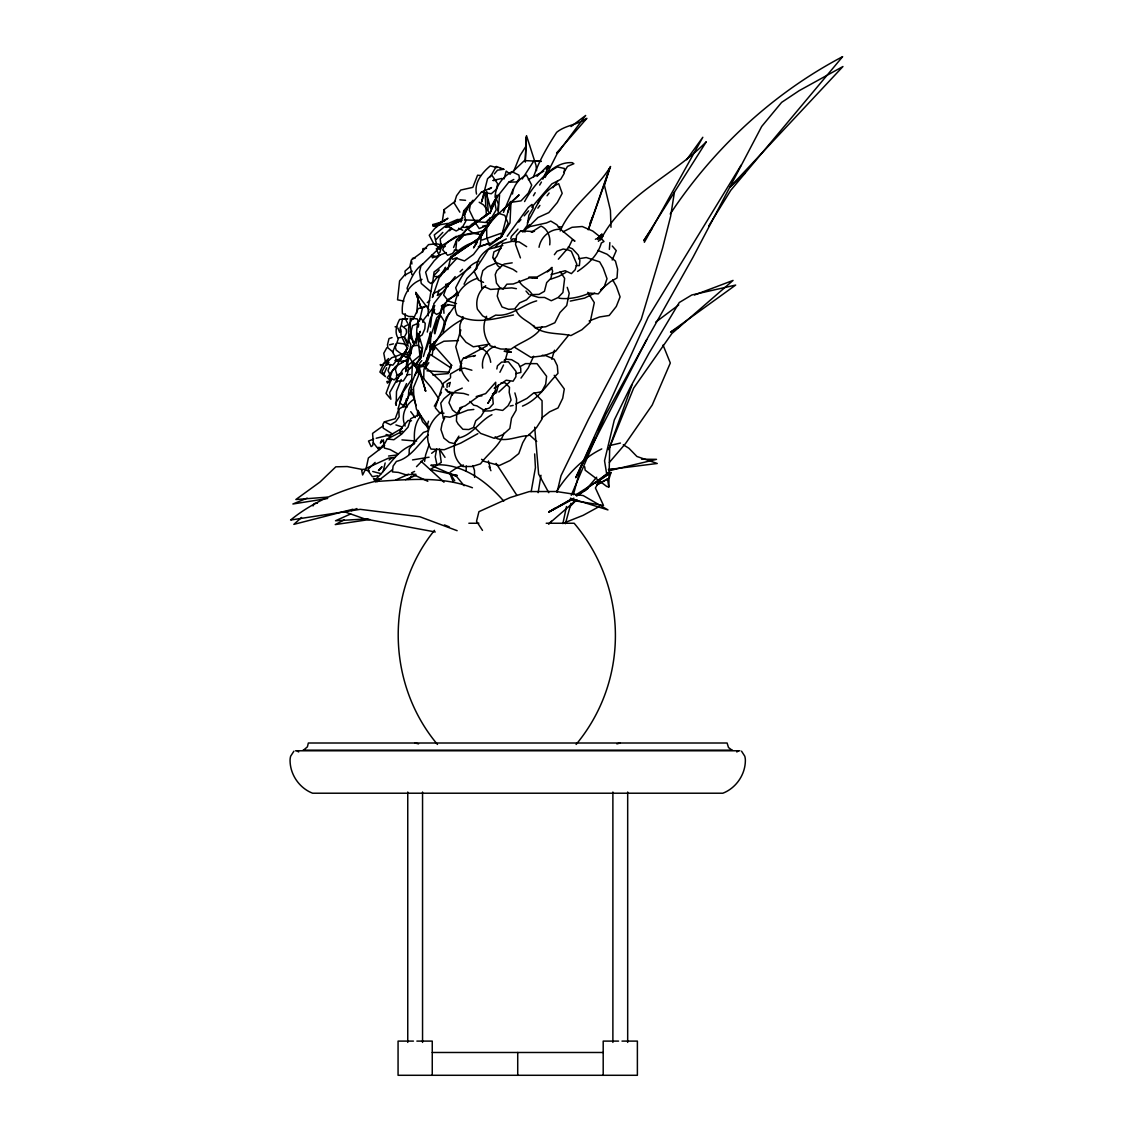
<?xml version="1.0" encoding="UTF-8"?>
<svg xmlns="http://www.w3.org/2000/svg" width="1133" height="1133" viewBox="0 0 1133 1133"><rect width="100%" height="100%" fill="white"/><g stroke="black" fill="none" stroke-linecap="round" stroke-linejoin="round"><path stroke-width="1.5" d="M413.97 343.781L420.385 331.374L412.143 347.661L409.509 356.994L411.916 361.611L415.839 365.166L421.037 357.362L421.037 350.805M410.231 331.941L410.273 325.624M499.554 194.805L498.208 212.522M405.232 313.714L405.175 318.302L407.611 323.217M409.14 454.177L409.24 449.065L413.63 442.762L423.473 432.424L428.217 430.795M423.742 378.224L423.912 369.726L428.614 353.793M410.288 324.364L410.259 318.415L413.403 319.081M447.053 387.415L447.138 383.917L449.461 382.713M584.727 466.768L585.166 470.181L606.778 486.51L608.818 487.006L609.724 446.784M525.33 162.019L526.264 136.881L526.293 142.177M417.397 416.066L417.61 410.868M510.997 201.547L509.992 222.889L501.353 236.953L489.371 245.649L486.793 237.194L486.638 228.257C494.795 214.845 508.264 205.866 519.126 194.848L502.925 209.761M466.074 471.002L466.329 466.017M525.16 161.594L526.519 135.648L536.036 165.39L536.546 170.587M460.055 370.718L460.31 365.902L461.768 363.211M546.248 169.383L549.958 166.693L547.692 165.701L547.508 169.086L542.778 179.226M416.052 343.908C417.624 335.609 414.791 325.157 420.683 318.161L425.215 323.33L424.818 328.797L422.212 334.929L416.222 338.285M609.37 249.416L609.866 242.604M434.421 333.201C434.421 326.941 436.474 320.412 440.949 315.895L444.249 321.375C443.187 338.866 423.756 351.06 425.781 369.174M497.854 210.639L498.336 204.096L496.608 199.635M416.009 363.551L421.037 357.362L421.731 348.412L417.454 345.324L413.035 345.919L411.35 347.873L405.656 371.652L406.832 361.639L409.197 355.068M406.336 398.802L406.237 407.214M422.651 252.192L422.935 248.651L426.546 248.325M495.461 390.701L487.997 403.164L495.461 390.701L495.702 382.246L485.646 393.618L476.2 396.592M489.088 224.419L489.64 217.947M477.673 220.51L471.767 224.277L456.741 239.672L455.905 249.189L452.464 253.537L447.662 255.293L442.734 249.996C444.108 243.213 451.118 239.757 456.344 236.259M427.254 332.068L430.398 318.458L434.633 309.493M429.775 343.03L430.37 331.912M434.109 341.599L432.169 355.436M495.064 197.284C495.248 186.633 502.726 176.691 511.904 171.664L518.914 175.105L519.41 178.632L516.775 181.931L508.759 182.201L495.248 199.323L490.617 207.424M411.081 330.454L411.421 336.898M426.249 349.531L436.814 317.807L440.949 313.218L442.026 308.658L441.445 305.542M505.899 349.134L511.309 352.25L504.128 351.244L507.711 351.499L504.695 362.064M412.454 361.654L411.279 390.049L416.052 405.557M491.92 242.448L501.353 236.953L508.122 223.328L504.808 215.369L498.478 213.301L495.56 214.93L481.737 232.945L480.123 245.748L473.509 254.415L464.459 260.916L455.763 258.012L452.676 259.301L451.685 258.565L452.124 256.823L458.582 251.852L478.225 238.992M407.951 343.667L412.568 325.667L417.142 323.684L418.134 321.036L417.298 318.954L412.78 318.331C409.084 322.933 407.243 329.731 409.254 335.368M429.265 342.959L429.704 339.801M512.498 193.998C513.107 185.911 519.197 178.462 526.448 175.048L531.703 185.104L528.304 193.106L521.024 200.867L509.793 202.51M442.267 221.884L432.735 224.575L433.344 226.274L442.267 221.884L444.079 209.619L455.395 201.178M551.785 359.274L554.476 350.196M447.847 269.569L451.061 256.157M674.418 192.171L670.651 216.261L662.593 248.028L641.264 319.209L588.565 419.168L561.019 475.662L557.054 492.359M418.304 327.14L418.799 324.052M424.592 461.443L425.64 454.871L429.265 444.263M443.739 327.479L446.345 317.608L449.702 312.68M514.892 392.924L516.606 399.113L516.082 410.302L511.507 418.162L509.836 428.515L503.179 434.491L494.2 438.287L480.604 433.387L474.854 427.707M538.147 492.671L540.979 475.265M418.771 359.869L421.037 357.362L422.637 347.803L418.927 335.198M456.698 414.678L456.429 421.065L458.114 424.054L462.873 429.28L468.779 429.534L473.495 427.509L475.747 420.782L481.086 416.278L485.66 408.772M436.644 449.022L435.256 456.755L437.083 465.309M430.37 327.055L433.018 305.91L434.803 305.669L424.054 319.152L422.751 322.282M431.489 348.256L432.367 343.639L429.52 346.868M432.622 374.867L448.158 373.578L451.642 365.293L433.5 344.914M496.835 368.99L497.458 365.803L501.622 362.107L508.448 361.781L516.039 371.454L515.869 376.807L513.079 381.198L506.224 380.221L494.172 388.251M417.95 297.852L416.76 312.977M562.889 523.602L566.486 506.536M476.398 268.578C476.851 252.319 493.974 245.351 506.324 238.936M389.299 438.471L389.993 435.355L402.413 428.005M442.776 304.678L434.845 333.838M419.437 321.177L422.482 308.02L426.773 305.825L418.176 308.643L413.757 318.132M443.173 332.38L445.552 321.687L448.371 314.988L453.908 307.213M510.572 201.518L501.353 236.953L495.22 240.069M531.193 491.524L535.427 467.731L534.663 453.922M383.096 471.597L385.163 462.958M510.756 238.978L511.38 236.372L517.979 229.078M496.396 392.811L498.322 385.036M401.365 324.619L402.498 319.081L407.738 318.741L399.652 319.393C396.592 325.029 394.213 332.592 398.193 338.328M460.961 222.082L463.822 210.738L473.042 200.187M539.025 247.277C540.71 237.208 550.057 228.71 560.481 229.263L574.941 241.145L572.392 239.686L568.667 247.334L558.357 259.174M397.966 408.971L402.796 394.1M588.197 229.801L609.54 168.307L604.441 185.373L610.432 210.356L610.984 227.28M588.735 228.71L610.56 166.494C596.27 190.103 571.174 205.243 560.169 230.99M565.395 523.715L571.004 503.293M573.34 494.767L580.804 467.532L646.731 339.645L692.985 257.304L761.702 126.443L781.628 102.381L799.077 90.739L842.938 66.535L730.077 187.058L745.061 173.236M486.581 316.277C481.752 326.233 483.933 337.067 490.249 345.763L500.744 349.021L510.955 349.247C521.336 341.302 534.974 338.625 542.056 326.715M423.388 356.513L430.228 333.527L431.05 335.835C429.719 345.112 431.248 354.728 425.116 363.084L420.47 366.511L414.593 375.589M449.093 386.65L450.297 382.402M437.494 295.472L438.91 290.147M444.178 272.217L445.595 267.303L440.61 275.347M528.417 227.705L529.323 224.603M428.486 421.235L426.999 426.235L428.444 430.002M597.19 484.853L609.285 478.055L610.984 472.489L608.506 472.744L576.584 496.098M507.981 212.027L511.04 202.255M496.027 198.148L497.019 195.117L497.316 196.717L489.824 213.571L494.54 201.122L497.316 196.717M483.749 195.287L481.567 201.971L487.558 178.731L491.651 174.935L497.699 183.801L496.268 189.395L491.297 193.757L481.454 192.086L470.322 205.016L469.317 210.143L475.251 222.535M498.775 288.632L497.26 296.053L498.662 299.99L502.046 306.972L508.59 309.323L514.623 308.941L519.58 302.865L526.519 299.834L531.929 294.339M459.927 370.647L461.032 367.46M504.072 178.929L506.21 171.111L510.247 174.199M513.745 171.21L519.99 155.632L526.307 145.69M496.523 239.077L501.353 236.953L503.703 230.296M612.174 259.995L616.267 250.648L612.302 246.031M609.257 448.059L632.101 384.654M407.299 406.889L403.022 406.733L398.788 409.055L395.261 418.672L384.399 421.844L382.869 424.365L383.209 428.132L392.684 434.137M445.793 303.432L443.725 308.955L443.966 313.274M533.516 176.904C538.996 161.042 547.508 146.341 556.657 132.334C565.494 125.041 577.476 124.942 586.88 118.328L556.572 153.125L560.693 149.046M463 316.659L459.956 324.689L459.644 334.391L465.918 342.194L473.339 346.797L489.725 344.092M411.562 389.313L410.514 394.341L411.194 394.921L412.766 393.576M386.65 367.772L384.413 373.097M453.568 247.518L456.741 239.672M608.747 449.688L633.644 388.137L671.827 333.555L733.065 280.418L694.557 294.977M589.967 223.159L592.686 216.516M503.477 212.381L513.221 189.013M533.629 356.215L528.29 367.913L521.01 378.096M401.195 379.498L396.493 391.423L396.168 405.387L395.516 403.192L411.732 379.399M426.249 364.132L430.313 354.417L451.118 368.055M571.273 495.277L605.546 414.919L646.731 339.645M406.889 348.794L399.567 361.144L407.172 360.889M460.848 329.93L455.763 346.797L461.584 367.191M381.736 439.887L380.348 443.074L382.529 440.992M390.517 364.458L387.982 370.576L390.347 375.306L389.681 379.852L387.217 377.7L392.599 370.463L396.649 365.874L407.611 359.189M391.182 379.541L386.027 393.42L390.871 399.241L389.695 392.556L402.739 369.542L419.692 355.762L421.037 357.362L418.813 359.572M464.176 215.468L470.053 202.92L464.275 214.732M444.66 418.02L442.139 423.388L440.949 429.563L443.895 438.117L449.334 442.436L454.361 443.584L458.738 437.989C472.688 434.945 479.797 420.655 491.949 414.706M406.549 383.591L402.413 392.344L400.204 401.124L400.303 403.32L403.136 405.387L406.067 402.187L408.234 397.556L408.9 389.922L419.663 363.226L421.802 360.549M411.846 389.412L403.405 406.733M594.528 437.834L575.762 477.729L648.147 317.24L741.138 165.121M598.281 429.86L601.283 423.473M464.063 284.185L466.938 278.435L476.894 268.408M499.908 372.29L503.548 365.01M524.579 201.561C532.071 187.611 543.203 174.383 557.379 166.948L564.475 168.477L564.262 173.292L560.651 179.368L551.856 183.886L531.774 207.212M545.129 177.456L557.039 153.932L585.662 115.467L571.046 126.556M490.292 176.847L496.268 166.452L503.859 169.256L497.472 170.191L494.342 173.93M401.209 358.085L407.753 347.902L400.275 359.487M473.552 356.513L475.435 355.479L463.524 358.085C457.166 365.732 463.043 375.023 468.595 381.099M537.807 203.728C542.14 195.003 549.76 187.667 558.696 183.688L562.195 193.346L557.28 202.566L548.769 212.636L537.963 217.55L523.701 231.5M556.742 491.127C567.619 474.047 583.368 457.774 601.75 448.909M439.916 395.275L441.473 392.344M313.02 505.955L314.294 503.59L317.438 503.165M395.913 343.922L392.613 352.25L395.969 357.872L395.403 361.937L392.854 365.166L387.316 364.316L386.679 365.053L388.973 362.475M503.831 433.259C499.596 446.26 488.111 453.257 480.519 463.85L472.192 466.484L462.944 466.541C455.254 460.72 452.591 451.246 455.154 442.082L458.893 436.12M527.426 222.762L540.243 199.04M481.737 232.945L473.552 247.915L477.418 242.023M422.014 366.78L424.28 362.659M644.351 242.306L702.814 137.277L686.626 159.725M526.703 435.808L522.71 442.805L518.801 453.582L510.133 460.494L499.327 465.521L484.244 461.386L481.567 459.29M434.321 406.18L438.216 399.439M386.849 347.675L383.775 353.269L385.22 360.776M533.416 195.74L535.201 192.695M539.648 185.076L541.432 182.031M421.773 366.596L424.167 362.56M563.894 172.372L567.52 166.381L573.85 163.733L572.193 162.67C560.495 161.948 550.765 168.973 543.486 177.47M708.692 226.062L730.827 190.245L842.64 56.65C775.553 91.929 718.053 144.373 675.098 206.702L670.212 214.038M522.242 179L533.685 161.155L541.291 161.339L524.395 160.603L511.45 172.896M479.344 239.063L488.974 224.32M425.654 367.46L428.855 362.673M402.541 431.163L387.217 439.009L383.903 445.042L384.441 448.087L390.134 449.574L398.165 454.036M437.565 248.948L441.063 243.822M651.787 228.937L643.714 240.72L706.312 141.752C672.464 176.281 623.518 194.989 600.617 239.913M439.462 249.104L441.473 246.215M466.244 229.659L458.412 240.918L463.369 235.947M434.491 530.343C384.54 591.752 386.764 684.176 437.465 744.438M576.13 744.438C629.622 679.942 627.979 587.007 574.148 523.248L546.219 523.248M491.552 220.114L475.166 242.958L495.56 214.93L478.112 238.808L452.124 256.823L478.14 239.12M421.646 366.511L424.535 362.475M552.918 187.724L557.663 181.11M395.7 366.441L392.131 371.369L390.333 376.538L390.304 377.841L394.086 379.909L396.21 378.096L397.046 375.08L395.375 369.599L400.671 357.518L403.405 353.893M507.187 236.245L528.247 207.452L531.986 204.464L533.289 207.863L528.899 215.242L527.213 225.453L522.469 231.897M537.863 208.175L539.903 205.413M547.069 195.768L549.123 193.021M554.377 254.698L556.997 251.243L563.172 249.033L568.185 249.94L571.329 251.285L576.768 264.046L575.196 269.711L571.4 273.619L565.169 270.716L550.992 274.668M597.757 239.559L602.005 234.007L597.502 238.312M433.486 343.469C441.884 333.81 451.883 324.817 463.369 319.024M454.106 392.429L451.387 395.714L448.951 402.725L452.478 409.919L456.132 412.908L458.851 413.177L459.842 407.795L465.181 405.869L478.834 396.068L481.893 395.884M416.519 466.654L423.742 459.304M585.152 490.66L596.68 477.22M609.356 462.434L625.487 443.626L652.24 404.991L670.311 363.013L663.046 345.027M421.065 415.754C414.296 423.091 413.743 433.797 414.692 443.272M518.744 222.068L520.925 219.59M524.197 215.851L528.559 210.88M457.93 411.987L461.768 407.597M533.006 231.5L520.642 230.863L516.577 235.466L515.557 244.487L520.429 257.899M450.424 366.681L451.642 365.293M381.821 466.739L378.479 470.535L381.92 467.065M442.833 232.392L436.332 239.247M449.574 283.448L433.812 303.715L433.882 312.354L436.587 314.393L439.816 312.864L444.533 303.672L457.605 292.399M598.394 241.329L602.983 236.259L595.377 239.247M494.909 247.603L498.138 244.105L502.698 241.4M510.969 240.89L512.909 238.822L515.869 238.978M509.793 381.835L498.846 392.018M549.009 523.743L551.374 521.222M446.926 268.634L435.879 278.789L432.282 283.675L428.232 307.284L428.246 315.824M548.33 271.283L552.026 267.374L547.381 271.92M433.84 275.602L439.236 269.923M568.766 335.028L555.552 351.343L544.109 355.691L530.881 357.348L515.133 347.619M569.531 507.074L576.824 499.639M537.028 176.422L547.692 165.701M439.349 254.698L437.041 257.007L431.588 255.251L432.409 257.842L446.388 252.602M440.142 254.897L434.18 260.788L425.626 272.147L428.161 281.451L430.767 283.491L432.792 281.692L434.081 271.934C447.733 262.474 457.718 246.583 474.359 242.193M513.929 241.357L516.209 239.12M455.183 276.579L446.345 287.541L443.64 295.033L447.365 299.65L454.517 296.081L457.845 293.008M460.097 271.75L462.561 269.342M381.793 446.487L383.846 444.504L383.407 439.816M388.591 358.538L384.059 362.843L379.895 372.035L385.489 376.652L381.991 371.426L387.67 361.724L391.664 357.773L406.945 352.391M449.518 230.792L451.954 228.526M457.18 257.984L439.462 276.863L432.409 297.455L433.457 293.334L439.122 290.784L470.563 267.232M486.213 214.604L467.816 229.263L473.509 233.384L482.29 234.984M409.013 352.405L411.109 353.439L406.421 357.688L396.182 350.125L395.375 347.279L398.618 337.846L404.552 336.643L406.535 332.975L406.251 329.391L401.28 325.327L400.119 328.018L400.53 332.082M413.63 399.439C404.977 405.387 400.657 416.038 405.147 426.107M376.949 481.78L392.386 469.728M485.703 285.714C478.494 291.195 475.294 300.387 477.404 309.196L482.601 315.838L488.422 319.067L495.73 315.087C511.125 316.914 522.78 304.465 536.688 300.868M301.52 517.498L293.844 524.367L352.986 509.227M437.508 249.77L420.952 265.802L419.451 272.147L421.278 283.491L430.795 291.606M472.985 225.127L488.932 213.344L470.407 226.883M548.599 524.013L576.286 500.021M375.136 462.406L368.565 468.85L368.183 470.917L372.346 476.667L377.601 475.733M407.427 370.533L411.973 366.766M391.522 379.668L387.486 383.152L386.792 381.524L390.573 381M408.135 479.471L412.044 476.242L408.376 479.259M427.283 302.624L429.761 300.599M440.51 223.824L434.789 228.427L429.265 235.267L433.712 243.722L435.794 245.422L436.375 243.68L434.279 234.913L449.121 223.13L457.435 219.476L460.89 219.689M375.476 481.766L379.187 478.777M442.55 411.463C430.384 419.493 422.949 435.596 430.993 449.093L444.263 449.716L460.72 443.102L477.843 433.67M451.373 227.747L440.199 238.907L441.148 247.561L439.972 252.234L438.358 253.778L436.318 248.764L458.95 235.565L470.634 234.205L485.873 230.098M655.625 322.211L678.724 304.933M541.574 418.091L549.562 411.831L558.017 407.965L562.719 398.278L564.291 388.959L554.221 375.292M736.776 751.958L738.22 751.066M502.797 264.995L496.821 270.73L495.234 274.583L496.466 283.108L499.823 287.612L503.222 289.057L506.848 284.185L513.291 283.972L529.833 277.727L532.694 278.321M608.506 472.744L600.731 478.692L595.42 487.969L603.492 505.445L571.032 500.163L548.797 512.074L554.717 508.292M431.631 453.299L436.899 449.305M577.561 271.453C587.744 264.442 597.927 255.307 601.34 243L603.988 241.513L599.315 236.245L592.743 231.033L582.235 226.515L572.009 227.308L563.002 231.84M489.272 189.253L491.524 187.568L481.454 192.086M389.115 459.984L391.763 458.015M571.032 500.163L573.808 498.138M409.934 367.97L413.573 365.322M449.999 378.408L443.329 383.237L435.313 407.809L439.363 412.554L443.98 413.177M401.592 362.829L403.801 361.243M444.816 220.468L447.932 218.258L433.344 226.274L444.816 220.468L435.313 225.495L447.747 223.413M429.889 349.601L432.537 347.746L433.783 349.97M450.962 392.854L443.966 398.674L440.751 403.15L443.272 418.516L444.717 416.576L449.843 417.199L467.816 410.118L473.821 409.452M462.944 217.848L445.651 227.053L461.981 220.184L446.175 227.421M578.156 495.22L588.154 488.309M595.278 483.366L610.984 472.489L575.437 495.107M450.169 472.22L457.42 467.348L463.397 465.012M406.294 356.598L411.109 353.439M438.74 249.019L442.408 246.767L445.241 246.456M487.133 345.721L464.672 357.801M410.458 266.241L404.977 271.169L405.43 275.716M384.639 445.496L368.381 457.987L366.285 467.83L362.617 474.968L361.597 469.968L364.146 469.133M422.751 264.017C414.72 269.456 410.528 279.483 407.073 288.249L408.149 291.238M501.296 248.198L493.917 251.88L492.728 257.588L497.67 265.688L500.262 267.77M543.783 171.168L528.332 179.651M428.387 434.831C418.459 443.796 410.67 458.171 396.423 461.386L393.109 466.06L392.4 471.909L398.363 472.404L405.699 474.727L415.953 474.26M293.9 751.193L290.671 756.164A11.472 8.115 -90 0 0 290.076 761.093C290.388 775.029 299.594 788.186 312.595 793.213L722.854 793.213C735.841 788.186 745.061 775.029 745.358 761.093A11.472 8.115 -90 0 0 744.763 756.178L741.548 751.193M522.469 406.096C538.203 399.708 546.673 384.696 557.946 373.38L557.309 365.761L554.15 359.246L545.61 355.55L542.339 355.238M679.616 326.786L670.552 332.125L735.657 285.063L691.781 294.991L679.248 302.539L649.096 353.057L630.146 387.628L614.298 420.017L604.54 460.777L606.679 473.891M600.575 289.836L610.687 281.565L617.018 277.982L617.627 269.328L615.446 261.086L607.09 254.245L597.842 250.407M569.885 499.894L548.797 512.074L569.97 500.163M437.38 295.359L441.261 293.164M402.314 374.032L399.482 375.646L396.536 380.221L396.805 382.09L397.995 380.985L403.334 380.943L406.874 375.49L408.631 369.273L406.832 361.639M565.905 272.373L558.98 276.282L550.652 279.228M520.132 366.582L525.5 363.608L537.028 363.651L546.602 376.298L545.681 384.214L541.645 391.777L533.331 393.264L526.944 398.391L515.869 404.07M387.755 361.37L380.702 365.619L380.192 364.585L383.251 364.953M599.187 506.55L583.113 515.359L565.126 522.511M508.759 182.201L513.801 179.481M395.077 326.8L396.663 326.601M597.091 484.542L609.285 478.055M433.911 346.486L443.881 341.231L458.454 340.566M441.318 308.53L448.795 304.621M344.29 519.863L335.255 524.579L369.882 519.466M365.421 468.708L388.562 458.129L395.134 457.406M493.577 394.1L495.418 393.151L492.444 393.972M489.088 243.184L478.692 247.178M404.623 326.431L409.948 323.726M414.14 444.207C396.479 450.07 388.817 467.207 375.986 479.018L373.508 478.452L374.216 480.038L381.396 479.018M594.74 293.093L584.586 298.106L570.239 301.095M421.972 279.369C407.795 284.043 400.983 299.381 402.427 313.544L408.687 316.475L413.248 316.603M382.912 426.008L372.559 433.401L373.281 441.997L372.63 445.581L371.142 446.6L368.508 441.034L373.663 439.08M408.489 474.288L396.026 479.854M411.548 472.843L414.593 471.413M415.91 475.35L405.529 479.67M303.814 749.904L307.397 746.845L308.346 743.007L727.103 743.007L728.491 747.511L731.635 749.904M350.663 513.957L335.524 520.755L368.027 518.857M412.214 271.141L404.382 275.305L399.581 280.927L397.541 299.806L403.929 301.18M454.999 391.338L462.278 388.109M446.147 284.468L449.036 283.193M494.965 346.344C486.284 349.276 481.058 359.246 482.729 368.112M609.441 445.609L620.459 443.06M307.156 498.138L292.881 504.001L327.635 498.463M477.715 278.236C462.391 282.839 449.999 298.914 457.081 314.96C474.954 325.001 494.696 318.727 513.49 314.988M504.143 360.294L506.678 359.274L511.606 359.685L518.404 363.707L520.698 368.098L520.84 372.445L515.997 373.578M396.437 375.32L402.385 372.969M351.386 510.7L356.966 508.561M589.132 320.951L599.513 316.985L609.2 315.47L616.31 306.462L620.091 296.874L616.38 286.479L612.67 279.851M482.134 240.012L501.197 233.242L501.353 236.953M478.877 261.142C467.065 264.966 461.018 277.458 455.678 287.782L457.364 292.81M395.006 360.577L400.643 358.594M396.153 360.747L400.785 359.133M496.282 262.969L487.289 266.892L482.814 270.674L480.93 278.081L481.752 288.023L484.853 286.904L490.561 289.439L511.79 287.881L516.407 288.688M534.507 231.231L531.335 232.279L541.05 226.09C548.16 229.234 550.723 237.618 549.732 244.855M376.198 438.244L386.778 435.61L389.809 436.205M392.046 337.606L389.016 338.569L387.486 344.701L387.826 347.732L393.066 352.151M446.459 226.487L450.566 225.198M419.932 414.111L410.698 418.714L408.022 427.212L401.79 433.996L393.859 439.731L387.217 439.009M478.381 246.583L490.575 243.241M472.971 232.803L464.119 234.871M402.597 355.38L407.483 354.105L410.033 349.403L410.84 344.63L408.149 339.914L408.857 335.382L409.225 337.025M616.862 743.871L620.289 743.007M389.497 344.814L393.448 343.851M608.959 470.705L656.517 459.347L641.547 459.219M412.554 459.899L429.067 457.208M493.195 180.374L501.777 178.476M482.601 226.175L488.521 224.943L486.992 222.04M527.936 227.025L546.418 222.96L550.765 221.077L556.855 224.745L560.184 228.923M510.091 406.025L513.15 405.402M578.623 258.735L586.257 257.531L599.683 261.879L603.238 268.238L607.019 278.718L604.158 286.961L598.281 293.9L589.67 293.065C580.195 297.143 569.375 299.594 559.079 298.22M503.987 264.088L512.201 262.842M502.783 245.549L488.535 249.218L474.146 271.382L478.395 280.035L483.55 282.386M388.591 456.018L396.437 455.069M558.3 227.167L561.557 226.798M493.138 180.572L496.424 180.218M407.044 374.825L410.217 374.499M327.083 497.16L295.855 499.526L319.959 482.049L335.807 466.824L347.222 466.555L362.518 469.515M463.524 358.085L466.782 357.915M615.007 469.26L608.393 469.586L657.253 463.482L636.93 456.486L628.942 448.271L623.277 444.802M454.22 250.237L457.647 250.152M501.069 382.869L505.063 382.784L509.51 387.316L509.184 392.344L511.054 400.105L508.023 405.826L502.684 410.415L495.73 409.268L490.971 410.882L482.7 411.052M412.355 258.352L415.004 258.324M528.913 277.089L537.014 277.019L551.828 268.677L552.621 271.226L550.879 278.35L546.687 282.599L544.421 291.337L539.011 294.382L532.156 294.608C529.026 288.476 521.492 287.145 519.098 280.602M379.626 449.603L377.671 448.541M434.194 276.551L440.553 276.523M380.759 447.478L377.034 447.478L373.352 442.635M468.85 523.248L478.862 523.248M303.049 750.159L732.385 750.159M295.543 750.782L739.891 750.782M413.446 1041.1L398.065 1041.1L398.065 1075.288L637.383 1075.288L637.383 1041.1L621.989 1041.1M416.859 1041.1L432.254 1041.1L432.254 1075.288M618.576 1041.1L603.195 1041.1L603.195 1075.288M432.254 1052.486L603.195 1052.486M576.244 265.604L579.374 265.618L579.884 260.703L578.354 255.152L572.42 248.764L568.214 247.065M477.871 220.411L464.346 219.901M466.3 226.515L469.643 226.572M401.946 439.887L416.632 441.077M533.841 277.925L537.141 278.024M461.528 227.237L469.303 227.62M534.025 277.755L537.226 277.939M426.985 370.817L449.376 372.205M474.982 232.817L478.225 233.044M453.384 475.18L457.307 475.506L430.512 469.416L441.275 462.406L439.377 448.98L445.028 457.35M459.856 199.819L465.564 200.314M411.491 420.768L408.149 420.456L402.286 426.943L399.963 431.22L400.558 434.066M477.021 221.643L485.476 222.479L492.189 216.729L496.183 209.86L494.54 201.122M487.983 220.312L491.212 220.652M398.051 343.129L403.419 343.809L406.62 345.508M395.7 360.974L398.377 361.3M447.308 304.522L455.452 305.91M435.284 531.972L364.713 518.914L343.781 511.535M365.917 470.167L369.316 470.818M372.715 471.47L381.099 473.707M435.893 243.708L441.516 244.855M507.711 351.499L511.309 352.25M520.642 230.863L525.202 231.868M386.098 434.534L390.687 435.582M415.16 743.007L418.573 743.871M496.976 167.613L490.277 165.885C482.091 172.641 473.849 182.866 476.526 194.083M500.333 168.491L503.746 169.398M471.894 370.222L464.388 368.083L458.299 369.429L450.438 374.003L450.566 377.487M479.811 348.397C486.539 349.261 489.881 356.272 490.716 362.319M468.552 394.964L463.709 393.448L447.889 392.103L445.326 389.086L447.238 390.134M446.799 300.557L456.528 303.63M395.927 424.932L402.314 427.014M472.433 487.756C441.459 475.747 406.917 479.67 374.386 481.553C344.248 489.045 314.875 500.163 290.6 520.033L360.252 509.34L419.847 516.747L457.137 530.683M530.428 294.991L538.784 297.469L544.591 297.455L551.275 300.741L558.087 297.554L562.917 292.498L564.645 278.364L560.226 271.665M444.405 524.919L449.234 526.859M412.327 474.076L427.821 481.284M384.399 421.844L390.517 424.762L395.757 421.603L399.142 416.817L398.788 409.055M458.582 228.257L462.746 230.254M297.228 751.066L298.673 751.958M575.153 500.843L570.395 498.293L607.968 509.921L583.24 495.588L556.204 491.51L529.253 491.58L510.204 497.543L478.933 511.677L476.526 521.279L482.488 530.386M478.735 346.925L483.04 349.261M447.96 226.501L456.217 230.99L462.292 227.407L465.72 221.388L463.822 210.738M432.735 224.575L436.502 226.855M479.188 202.269L483.593 204.946L488.79 212.069M526.661 246.682L519.211 241.938L512.258 241.329L502.471 243.538L496.835 256.171L494.37 259.485L493.818 258.31L496.141 262.53L513.022 269.342L516.804 271.934M421.037 357.362L420.031 356.626L417.326 333.286M480.817 175.53L477.574 175.218L472.843 187.356L460.734 190.061L456.585 195.726L454.234 203.161L459.856 212.154M439.448 247.886L434.293 244.02L428.543 244.601L421.122 252.871L411.307 260.08L410.146 265.264L411.888 274.682M445.666 284.312L448.229 286.578M455.891 293.348L458.44 295.6M495.149 436.8L497.33 438.754C508.009 441.53 517.724 436.134 528.19 435.61L536.518 427.608L542.098 418.927L542.07 400.742L534.294 392.783M410.188 337.875L412.1 339.603L413.446 343.186M528.984 434.421L536.716 441.445M421.108 461.301L443.98 482.205M448.795 391.367L452.464 394.794M503.76 501.14C485.745 480.335 459.658 461.343 430.795 465.266L456.684 476.625L464.119 485.731M427.283 426.815L422.581 421.83L418.02 410.443M526.009 291.039L529.054 294.523M428.656 426.957L416.462 409.282L413.715 394.369L413.531 387.486L418.502 375.519L419.04 366.639L425.526 391.083L424.762 388.024M469.898 401.422L473.622 405.175L476.851 405.841L483.678 410.033L489.513 407.993L493.237 403.844L492.558 395.502M420.909 375.306L431.121 387.444L438.783 398.717M516.86 495.319L496.098 463.369M533.629 325.497L535.527 328.003C546.446 334.66 559.036 332.918 570.947 335.552L581.895 329.745L590.137 322.31L594.301 302.638L587.786 292.328M410.727 411.661L415.202 417.61M476.03 223.739L479.188 228.554L488.521 224.943L486.624 221.771M404.708 337.676L407.668 342.293M450.212 473.665L454.73 480.803M515.798 309.493C518.857 318.77 529.083 320.866 534.974 327.749L545.794 326.757L554.858 322.735L559.985 312.524L566.698 305.542L569.219 293.32L567.236 287.343M548.769 492.685L538.614 474.061L534.691 427.155M443.81 387.189L440.85 381.453L427.906 369.344L421.844 365.308L417.369 364.684L414.706 366.016L414.182 363.481M401.748 336.841L406.818 347.449M429.039 309.776L415.74 292.286L421.079 308.063M413.347 361.668L418.927 374.003M417.241 296.265L415.825 293.079L420.839 307.001M486.482 193.644L490.617 208.571M408.248 346.188L404.311 337.223M489.088 466.541L490.929 470.705M414.579 363.792L415.91 366.965M397.867 328.018L399.652 332.281M449.9 473.467L453.129 481.638M420.385 373.819L417.709 366.398L425.796 391.182M410.727 333.329L413.942 344.29M409.863 349.615L410.698 352.009M472.914 465.564L474.486 470.393L474.585 477.375M488.422 461.004L490.136 467.603M444.079 209.619L444.816 212.82M486.751 191.364L488.111 209.832M607.472 478.806L608.818 487.006M484.995 192.242L486.439 215.752M419.04 336.473L419.479 341.769M419.139 412.412L419.408 415.797M411.704 261.624L411.874 264.017M434.321 342.081L434.675 349.12M400.813 329.25L401.025 335.425M627.682 792.038L627.682 1042.402M612.882 792.038L612.882 1042.402M517.724 1052.486L517.724 1075.288M422.552 792.038L422.552 1042.402M407.753 792.038L407.753 1042.402"/></g></svg>
